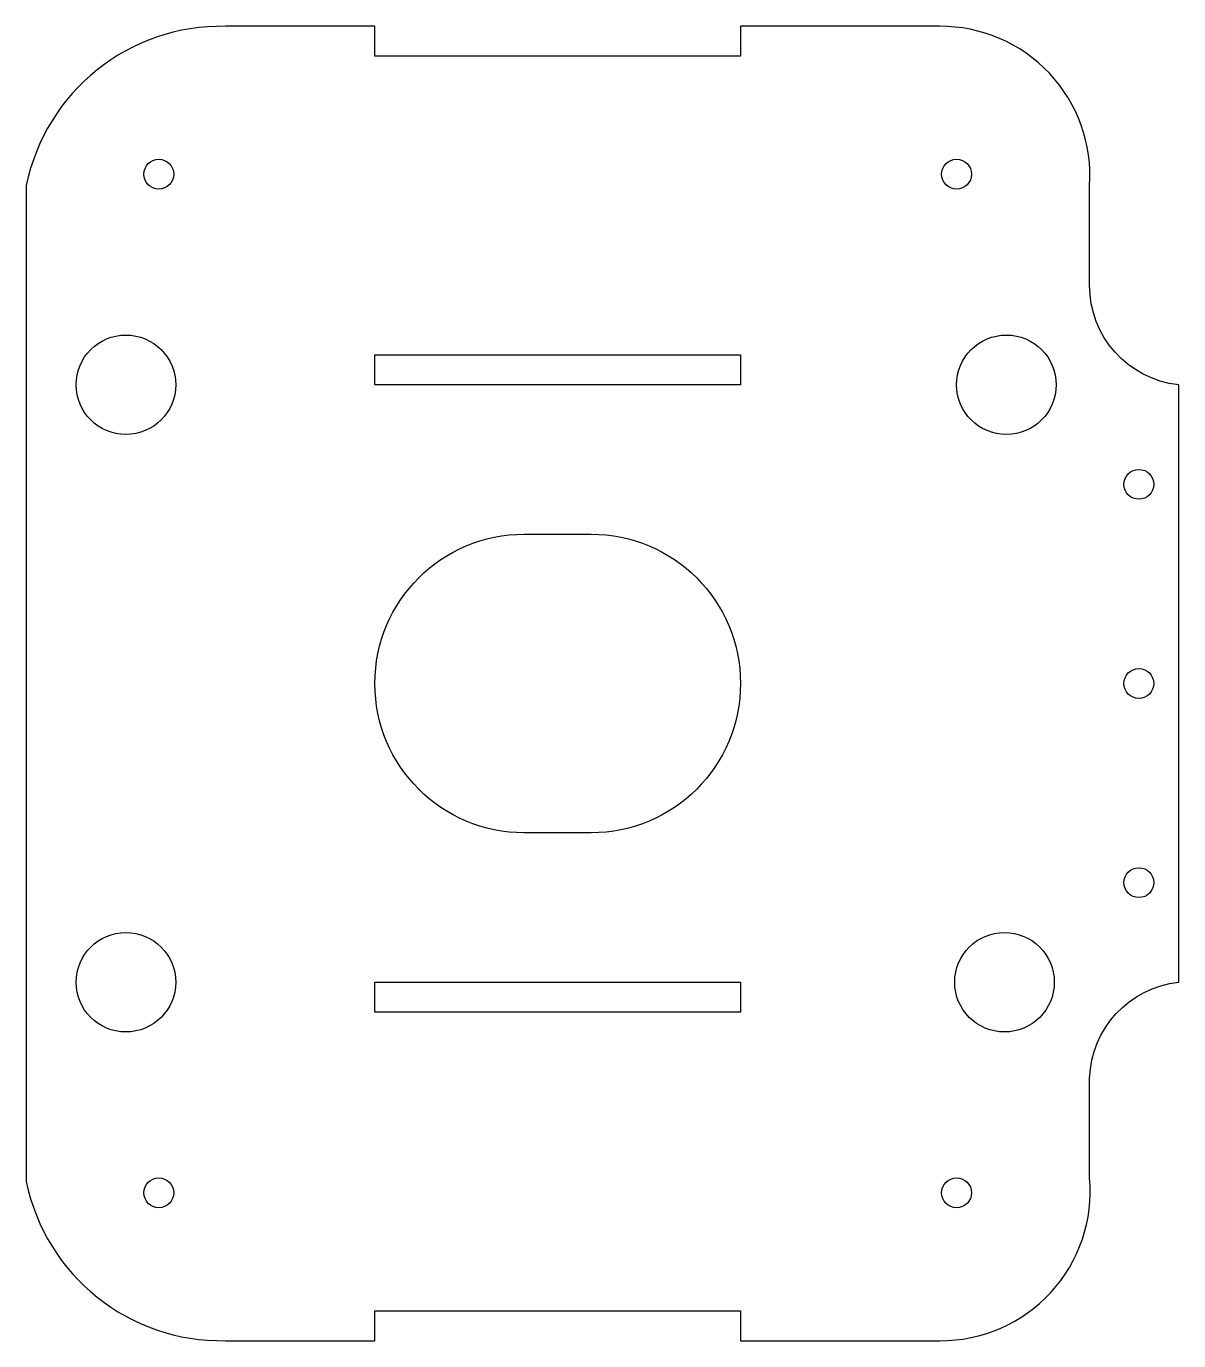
# Model space of a CAD drawing. Header units: millimetres. Extents: x -35 to 81, y -66 to 66.
import ezdxf

# ---------------------------------------------------------------- set-up
doc = ezdxf.new("R2010")
doc.units = ezdxf.units.MM

msp = doc.modelspace()

# ---------------------------------------------------------------- linework, layer by layer
for points in [[(0, -66), (0, -63), (36.7, -63), (36.7, -66), (56.7, -66, 0.44324), (71.76, -49.65), (71.76, -39.65, -0.375206), (80.7, -30), (80.7, 30, -0.385114), (71.76, 40), (71.76, 50, 0.435707), (56.7, 66), (36.7, 66), (36.7, 63), (0, 63), (0, 66), (-15, 66, 0.362144), (-35, 50), (-35, -50, 0.362144), (-15, -66)], [(21.7, -15), (15, -15, -1), (15, 15), (21.7, 15, -1)]]:
    msp.add_lwpolyline(points, format="xyb", close=True)
for points in [[(36.7, 33), (36.7, 30), (0, 30), (0, 33)], [(0, -33), (0, -30), (36.7, -30), (36.7, -33)]]:
    msp.add_lwpolyline(points, close=True)
for centre, radius in [((-21.7, 51.15), 1.5), ((58.4, 51.15), 1.5), ((-25, 30), 5), ((63.4, 30), 5), ((76.7, 20), 1.5), ((76.7, 0), 1.5), ((76.7, -20), 1.5), ((-25, -30), 5), ((63.21, -30), 5), ((-21.7, -51.15), 1.5), ((58.4, -51.15), 1.5)]:
    msp.add_circle(centre, radius)

doc.saveas('drawing.dxf')
